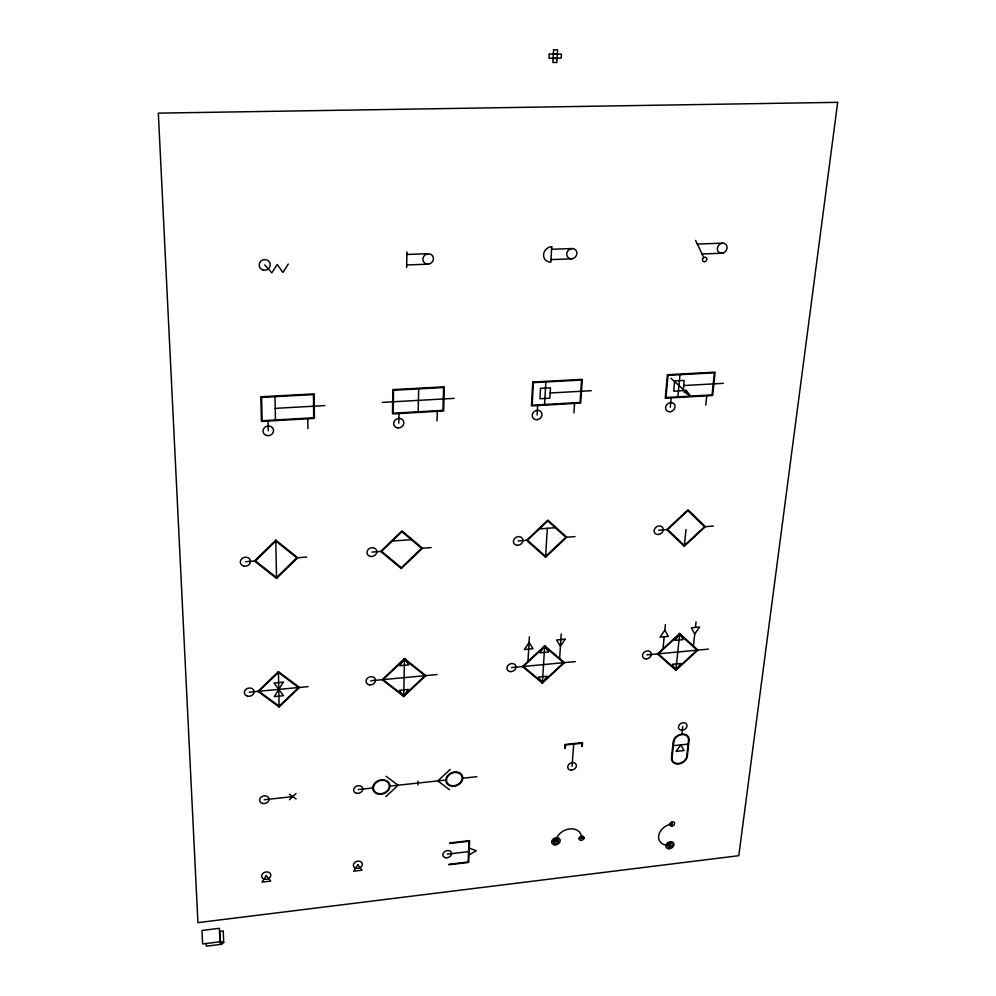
<?xml version="1.0" encoding="UTF-8"?>
<svg xmlns="http://www.w3.org/2000/svg" width="996" height="996" viewBox="0 0 996 996"><rect width="100%" height="100%" fill="white"/><g stroke="black" fill="none" stroke-linecap="round" stroke-linejoin="round"><path stroke-width="1.49" d="M398.761 423.163L398.923 413.539M406.654 267.588L406.941 251.814M403.729 696.503L408.273 689.481L399.421 690.328L403.729 696.503L404.463 658.568L425.902 675.599L403.729 696.503L382.14 679.708L404.463 658.568L408.783 664.892L399.869 665.714L404.463 658.568M418.171 411.759L418.669 388.888M417.971 784.973L418.071 781.138M437.02 420.91L437.281 411.336M537.105 415.021L537.641 405.559M527.98 661.381L529.399 636.793M544.551 404.5L545.858 381.978M518.157 540.94L526.535 540.305L545.571 557.225L547.339 528.303M542.372 683.156L547.041 676.247L538.525 677.056L542.372 683.156L544.712 645.782L564.533 662.614L542.372 683.156L522.427 666.561L544.712 645.782L548.584 652.019L540.006 652.816L544.712 645.782M573.933 412.854L574.567 403.442M559.615 658.431L561.258 633.942M564.657 748.32L564.931 744.498L582.536 742.643L582.249 746.465M565.28 748.257L565.516 744.971L581.888 743.253L581.627 746.527M572.065 766.36L573.746 743.576M670.308 407.177L671.192 397.877M677.878 396.844L680.007 374.695M662.987 648.807L664.183 636.755M664.83 630.182L668.341 636.369L660.024 637.129L664.83 630.182L665.39 624.604M658.68 530.233L666.747 529.623L684.264 546.294L685.995 529.474M675.861 670.296L680.629 663.498L672.425 664.282L675.861 670.296L679.695 633.481L697.972 650.102L675.861 670.296L657.435 653.899L679.695 633.481L683.144 639.644L674.877 640.403L679.695 633.481M705.791 405.098L706.749 395.835M669.673 847.26L670.121 843.139M671.976 826.058L672.425 821.874M681.899 734.064A8.454 6.586 -30.2 0 1 689.12 740.277L687.365 756.163A8.404 6.524 -29.8 0 1 678.662 763.994A8.404 6.524 -29.8 0 1 671.478 757.894L673.159 741.983A8.454 6.586 -30.2 0 1 681.899 734.064L682.733 726.495M693.44 645.981L694.735 633.954L699.578 627.044L691.324 627.791L694.735 633.954M695.457 627.418L696.055 621.853M288.317 264.04L282.914 272.456L277.237 264.45L271.833 272.867L264.712 264.911M245.414 561.732L254.453 561.034L275.78 540.131L297.767 557.735L306.668 557.063M254.453 561.034L276.552 578.415L297.767 557.735M371.906 552.083L380.634 551.423L401.973 530.843L422.503 548.236L431.119 547.576M278.407 671.628L257.902 691.349L279.117 706.961L299.51 687.452L278.407 671.628L279.117 706.961M422.503 548.236L401.301 568.579L380.634 551.423M526.535 540.305L547.85 520.111L566.761 537.242L575.028 536.607M545.571 557.225L566.761 537.242M289.463 799.738L296.049 793.526M666.747 529.623L688.012 509.79L705.405 526.672L713.36 526.075M385.813 796.688L398.139 785.209L386.099 776.307M684.264 546.294L705.405 526.672M450.167 769.447L437.804 780.914L449.457 789.703M469.029 854.954L476.287 850.709L469.303 848.156M448.997 864.267L468.12 861.976L468.992 841.209L449.731 843.463M448.984 864.777L468.705 862.412L469.626 840.624L449.756 842.952M447.229 854.157L468.556 851.63M553.427 841.57L558.445 840.973M579.05 838.532L584.03 837.935M264.326 799.713L292.749 796.638M358.236 789.542L372.703 787.973M389.971 786.093L445.859 780.042M462.791 778.212L476.847 776.681M673.358 745.68L688.112 744.099M249.237 692.158L308.063 686.642M370.761 680.766L437.107 674.553M511.483 667.581L575.315 661.605M646.902 654.895L708.368 649.131M538.512 528.963L556.154 527.643M392.275 541.077L411.298 539.645M275.232 408.36L324.845 405.584M382.315 402.384L454.176 398.363M550.153 392.997L591.288 390.706M683.704 385.539L723.32 383.323M406.704 264.973L428.056 264.177M550.987 259.595L571.505 258.836M702.031 253.968L721.677 253.245M406.891 254.453L428.292 253.694M551.585 249.274L572.152 248.539M697.325 244.057L722.735 243.149M553.34 53.896L557.349 53.859M553.091 58.465L557.088 58.428M690.128 395.649L684.04 391.951L685.92 390.009L690.128 395.649L670.893 378.243M289.363 794.248L296.123 799.016M695.594 240.41L703.736 257.578M206.247 943.523L206.371 946.2L222.021 944.208L221.921 941.531L202.624 943.947L201.976 930.476L219.357 928.309L219.917 941.755M268.073 421.059L268.285 430.832M275.008 396.694L275.456 419.951M275.78 540.131L276.552 578.415M307.814 418.781L307.913 428.504M669.897 845.206A13.11 9.923 -28.3 0 1 658.617 836.067A13.11 9.923 -28.3 0 1 672.2 823.966M555.93 841.271A13.334 10.259 -25.3 0 1 569.538 828.933A13.334 10.259 -25.3 0 1 581.54 838.234M392.847 389.61L392.486 413.913L443.643 410.962L444.341 386.809L392.847 389.61M393.557 390.258L393.221 413.191L442.946 410.34L443.606 387.531L393.557 390.258M549.244 54.182L549.02 58.241L561.171 58.129L561.408 54.083L549.244 54.182M532.748 382.028L531.453 405.92L580.68 403.081L582.311 379.339L532.748 382.028M533.408 382.663L532.175 405.21L580.046 402.459L581.577 380.049L533.408 382.663M553.564 49.837L552.867 62.499L556.864 62.462L557.573 49.8L553.564 49.837M540.542 388.353L539.957 398.749L549.854 398.188L550.464 387.805L540.542 388.353M551.734 246.684L550.838 262.172A8.093 7.37 -45.3 0 1 543.555 254.715A8.093 7.37 -45.3 0 1 551.734 246.684M667.407 374.72L665.228 398.226L712.65 395.499L715.128 372.143L667.407 374.72M668.017 375.355L665.963 397.529L712.053 394.877L714.393 372.828L668.017 375.355M674.653 380.958L673.682 391.179L683.206 390.644L684.202 380.435L674.653 380.958M673.757 741.92L672.063 757.832A7.781 6.038 -29.8 0 0 678.724 763.471A7.781 6.038 -29.8 0 0 686.767 756.238L688.522 740.339A7.819 6.101 -30.2 0 0 681.849 734.587A7.819 6.101 -30.2 0 0 673.757 741.92M837.673 102.339L738.795 855.688L197.93 922.645L158.327 113.133L837.673 102.339M283.238 682.185L274.311 696.578L283.487 695.706L274.024 683.044L283.238 682.185M266.256 875.621L262.06 882.145L270.738 881.099L266.256 875.621M357.85 864.765L353.592 871.214L362.058 870.205L357.85 864.765M529.075 642.47L524.369 649.529L533.009 648.732L529.075 642.47M565.168 639.195L560.437 646.23L556.59 639.98L565.168 639.195M680.741 744.884L676.097 751.395L684.065 750.536L680.741 744.884M275.805 541.04L255.462 560.96L276.527 577.531L296.758 557.81L275.805 541.04M401.948 531.74L381.617 551.348L401.313 567.708L421.532 548.31L401.948 531.74M278.432 672.462L258.885 691.261L279.104 706.152L298.539 687.539L278.432 672.462M547.788 520.983L527.482 540.23L545.621 556.366L565.828 537.317L547.788 520.983M404.438 659.389L383.087 679.621L403.741 695.706L424.968 675.686L404.438 659.389M687.925 510.649L667.644 529.548L684.352 545.459L704.508 526.747L687.925 510.649M544.663 646.591L523.336 666.473L542.422 682.36L563.636 662.701L544.663 646.591M679.608 634.278L658.306 653.824L675.935 669.524L697.113 650.189L679.608 634.278M223.689 942.652L220.241 943.088L219.755 931.335L223.216 930.899L223.689 942.652M313.665 417.76L262.147 420.723L261.599 397.416L313.466 394.603L313.665 417.76M314.4 418.395L261.413 421.445L260.828 396.757L314.201 393.868L314.4 418.395M723.295 252.884A5.316 4.594 -49.5 0 0 725.81 244.294A5.316 4.594 -49.5 0 0 717.518 247.419A5.316 4.594 -49.5 0 0 723.295 252.884M572.825 258.587A5.366 4.856 -46.1 0 0 575.663 249.934A5.366 4.856 -46.1 0 0 566.985 252.536A5.366 4.856 -46.1 0 0 572.825 258.587M428.666 264.089A5.428 5.092 -37.6 0 0 432.488 255.661A5.428 5.092 -37.6 0 0 423.35 257.043A5.428 5.092 -37.6 0 0 428.666 264.089M262.745 269.916A5.553 5.316 -11.8 0 0 270.177 263.952A5.553 5.316 -11.8 0 0 261.201 260.828A5.553 5.316 -11.8 0 0 262.745 269.916M670.769 411.659A5.03 4.308 -40 0 0 674.168 403.953A5.03 4.308 -40 0 0 665.988 405.92A5.03 4.308 -40 0 0 670.769 411.659M537.068 419.69A5.092 4.507 -34.3 0 0 541.388 412.244A5.092 4.507 -34.3 0 0 532.872 413.116A5.092 4.507 -34.3 0 0 537.068 419.69M397.827 427.906A5.192 4.681 -25.1 0 0 403.579 421.208A5.192 4.681 -25.1 0 0 394.889 420.337A5.192 4.681 -25.1 0 0 397.827 427.906M266.405 435.439A5.316 4.831 -13.8 0 0 273.502 429.836A5.316 4.831 -13.8 0 0 264.936 427.209A5.316 4.831 -13.8 0 0 266.405 435.439M658.481 534.503A4.831 4.034 -34.8 0 0 662.738 527.619A4.831 4.034 -34.8 0 0 654.808 528.565A4.831 4.034 -34.8 0 0 658.481 534.503M517.459 545.322A4.918 4.208 -28.8 0 0 522.576 538.799A4.918 4.208 -28.8 0 0 514.422 538.699A4.918 4.208 -28.8 0 0 517.459 545.322M370.686 556.478A5.03 4.37 -20.7 0 0 376.662 550.477A5.03 4.37 -20.7 0 0 368.358 549.282A5.03 4.37 -20.7 0 0 370.686 556.478M243.622 566.039A5.154 4.482 -12.9 0 0 250.457 560.698A5.154 4.482 -12.9 0 0 242.14 558.42A5.154 4.482 -12.9 0 0 243.622 566.039M646.404 658.879A4.644 3.747 -30.9 0 0 650.948 652.617A4.644 3.747 -30.9 0 0 643.329 653.164A4.644 3.747 -30.9 0 0 646.404 658.879M510.5 671.628A4.731 3.897 -25.8 0 0 515.841 665.764A4.731 3.897 -25.8 0 0 508.085 665.328A4.731 3.897 -25.8 0 0 510.5 671.628M369.603 684.862A4.843 4.034 -19.5 0 0 375.343 679.185A4.843 4.034 -19.5 0 0 367.35 678.251A4.843 4.034 -19.5 0 0 369.603 684.862M247.506 696.179A4.968 4.133 -13.8 0 0 254.08 691.112A4.968 4.133 -13.8 0 0 246.099 689.17A4.968 4.133 -13.8 0 0 247.506 696.179M682.21 730.267A4.507 3.523 -30.5 0 0 686.655 724.291A4.507 3.523 -30.5 0 0 679.309 724.889A4.507 3.523 -30.5 0 0 682.21 730.267M571.368 770.145A4.532 3.573 -26.4 0 0 576.136 764.38A4.532 3.573 -26.4 0 0 568.679 764.567A4.532 3.573 -26.4 0 0 571.368 770.145M356.805 793.339A4.694 3.76 -18.5 0 0 362.743 788.234A4.694 3.76 -18.5 0 0 355.149 787.027A4.694 3.76 -18.5 0 0 356.805 793.339M262.645 803.498A4.793 3.835 -14.9 0 0 268.995 798.655A4.793 3.835 -14.9 0 0 261.326 796.974A4.793 3.835 -14.9 0 0 262.645 803.498M669.125 848.729A4.333 3.274 -28.1 0 0 673.794 843.301A4.333 3.274 -28.1 0 0 666.785 843.575A4.333 3.274 -28.1 0 0 669.125 848.729M554.971 844.882A4.432 3.411 -24.9 0 0 560.013 839.541A4.432 3.411 -24.9 0 0 552.805 839.367A4.432 3.411 -24.9 0 0 554.971 844.882M446.059 857.793A4.519 3.511 -21.4 0 0 451.474 852.638A4.519 3.511 -21.4 0 0 444.141 852.028A4.519 3.511 -21.4 0 0 446.059 857.793M356.456 868.4A4.594 3.573 -18.3 0 0 362.258 863.457A4.594 3.573 -18.3 0 0 354.837 862.412A4.594 3.573 -18.3 0 0 356.456 868.4M264.612 879.244A4.681 3.648 -15.2 0 0 270.8 874.563A4.681 3.648 -15.2 0 0 263.33 873.056A4.681 3.648 -15.2 0 0 264.612 879.244M705.156 261.612A2.39 2.079 -48.6 0 0 706.276 257.74A2.39 2.079 -48.6 0 0 702.516 259.159A2.39 2.079 -48.6 0 0 705.156 261.612M379.352 793.7A8.155 6.536 -19.4 0 0 389.038 784.325A8.155 6.536 -19.4 0 0 375.629 783.03A8.155 6.536 -19.4 0 0 379.352 793.7M379.19 794.248A8.815 7.059 -19.4 0 0 389.66 784.101A8.815 7.059 -19.4 0 0 375.168 782.707A8.815 7.059 -19.4 0 0 379.19 794.248M452.06 786.28A8.703 6.935 -22.2 0 0 462.53 776.233A8.703 6.935 -22.2 0 0 448.387 774.813A8.703 6.935 -22.2 0 0 452.06 786.28M452.221 785.744A8.055 6.424 -22.2 0 0 461.907 776.444A8.055 6.424 -22.2 0 0 448.835 775.137A8.055 6.424 -22.2 0 0 452.221 785.744M669.561 847.272A2.552 1.93 -28.1 0 0 672.151 843.998A2.552 1.93 -28.1 0 0 667.992 844.334A2.552 1.93 -28.1 0 0 669.561 847.272M671.852 826.058A2.565 1.955 -28.5 0 0 674.466 822.758A2.565 1.955 -28.5 0 0 670.271 823.07A2.565 1.955 -28.5 0 0 671.852 826.058M555.395 843.4A2.615 2.004 -24.9 0 0 558.333 840.238A2.615 2.004 -24.9 0 0 554.075 840.163A2.615 2.004 -24.9 0 0 555.395 843.4M580.979 840.35A2.602 1.992 -25.7 0 0 583.93 837.2A2.602 1.992 -25.7 0 0 579.709 837.138A2.602 1.992 -25.7 0 0 580.979 840.35"/></g></svg>
